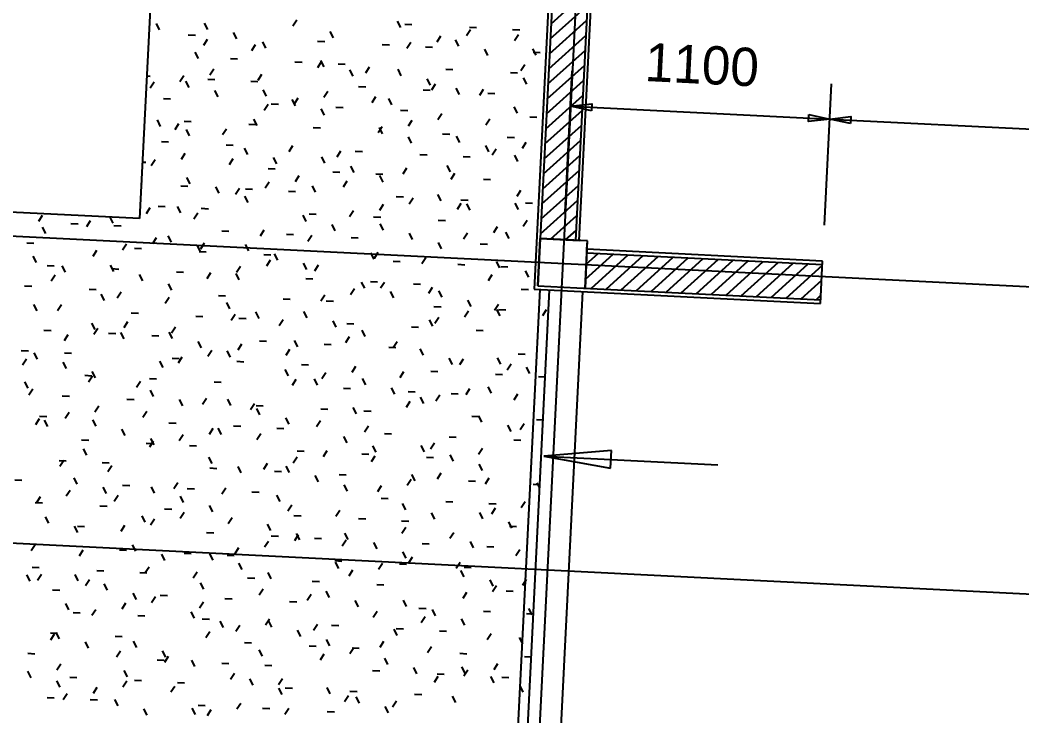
# Model space of a CAD drawing. Extents: x 549999 to 550212, y 1838161 to 1838467.
# Drawn here: x 550120.205 to 550124.451, y 1838354.439 to 1838357.388 of the extents above; entities that cross this region are included whole.
import ezdxf

# ---------------------------------------------------------------- set-up
doc = ezdxf.new("R2010")
doc.units = 0
for name, color, linetype in [('Level 14', 7, 'Continuous'), ('Level 15', 7, 'Continuous'), ('Level 18', 7, 'Continuous'), ('Level 20', 7, 'Continuous'), ('Level 22', 7, 'Continuous'), ('Level 4', 7, 'Continuous'), ('Level 6', 7, 'Continuous'), ('Level 8', 7, 'Continuous')]:
    doc.layers.add(name, color=color, linetype=linetype)

msp = doc.modelspace()

# ---------------------------------------------------------------- linework, layer by layer
at = {"layer": 'Level 14'}
for p, q in [((550122.4551, 1838357.3715), (550122.6124, 1838357.5138)), ((550122.4519, 1838357.3079), (550122.6092, 1838357.4502)), ((550122.4487, 1838357.2444), (550122.606, 1838357.3867)), ((550122.4455, 1838357.1808), (550122.6028, 1838357.3231)), ((550122.4423, 1838357.1172), (550122.5996, 1838357.2596)), ((550122.4392, 1838357.0537), (550122.5965, 1838357.196)), ((550122.436, 1838356.9901), (550122.5933, 1838357.1324)), ((550122.4328, 1838356.9266), (550122.5901, 1838357.0689)), ((550122.4296, 1838356.863), (550122.5869, 1838357.0053)), ((550122.4265, 1838356.7994), (550122.5838, 1838356.9418)), ((550122.4233, 1838356.7359), (550122.5806, 1838356.8782)), ((550122.4201, 1838356.6723), (550122.5774, 1838356.8146)), ((550122.4169, 1838356.6088), (550122.5742, 1838356.7511)), ((550122.4137, 1838356.5452), (550122.571, 1838356.6875)), ((550122.4106, 1838356.4816), (550122.5679, 1838356.624)), ((550122.4532, 1838356.4595), (550122.5647, 1838356.5604)), ((550122.5167, 1838356.4563), (550122.5615, 1838356.4968)), ((550122.6012, 1838356.29), (550122.7185, 1838356.3962)), ((550122.6044, 1838356.3536), (550122.655, 1838356.3994)), ((550122.6248, 1838356.2507), (550122.7821, 1838356.393)), ((550122.6884, 1838356.2475), (550122.8457, 1838356.3898)), ((550122.7519, 1838356.2443), (550122.9092, 1838356.3866)), ((550122.8155, 1838356.2411), (550122.9728, 1838356.3835)), ((550122.879, 1838356.238), (550123.0363, 1838356.3803)), ((550122.9426, 1838356.2348), (550123.0999, 1838356.3771)), ((550123.0062, 1838356.2316), (550123.1635, 1838356.3739)), ((550123.0697, 1838356.2284), (550123.227, 1838356.3708)), ((550123.1333, 1838356.2253), (550123.2906, 1838356.3676)), ((550123.1968, 1838356.2221), (550123.3541, 1838356.3644)), ((550123.2604, 1838356.2189), (550123.4177, 1838356.3612)), ((550123.324, 1838356.2157), (550123.4813, 1838356.358)), ((550123.3875, 1838356.2125), (550123.5448, 1838356.3549)), ((550123.4511, 1838356.2094), (550123.6054, 1838356.349)), ((550123.5146, 1838356.2062), (550123.6023, 1838356.2855)), ((550123.5782, 1838356.203), (550123.5991, 1838356.2219))]:
    msp.add_line(p, q, dxfattribs=at)
at = {"layer": 'Level 15'}
for p, q in [((550120.7963, 1838357.3466), (550120.7826, 1838357.3734)), ((550121.0008, 1838357.3486), (550120.987, 1838357.3755)), ((550121.3775, 1838357.3872), (550121.3611, 1838357.3618)), ((550121.8186, 1838357.3568), (550121.8049, 1838357.3836)), ((550121.8358, 1838357.3711), (550121.8659, 1838357.3696)), ((550122.1098, 1838357.3574), (550122.1399, 1838357.3559)), ((550120.9179, 1838357.3254), (550120.9481, 1838357.3239)), ((550121.1239, 1838357.3089), (550121.1101, 1838357.3358)), ((550121.5328, 1838357.313), (550121.519, 1838357.3399)), ((550121.9872, 1838357.3199), (550121.9708, 1838357.2945)), ((550122.1136, 1838357.3471), (550122.0973, 1838357.3217)), ((550122.2924, 1838357.3482), (550122.3225, 1838357.3467)), ((550122.3169, 1838357.3247), (550122.3005, 1838357.2993)), ((550120.9982, 1838357.3056), (550120.9819, 1838357.2802)), ((550121.2015, 1838357.2832), (550121.1851, 1838357.2578)), ((550121.247, 1838357.2693), (550121.2332, 1838357.2961)), ((550121.4659, 1838357.298), (550121.496, 1838357.2965)), ((550121.7399, 1838357.2843), (550121.77, 1838357.2828)), ((550121.8608, 1838357.2927), (550121.8444, 1838357.2674)), ((550121.9225, 1838357.2752), (550121.9527, 1838357.2737)), ((550122.0648, 1838357.2775), (550122.051, 1838357.3043)), ((550120.9611, 1838357.2255), (550120.9474, 1838357.2524)), ((550122.1879, 1838357.2378), (550122.1741, 1838357.2646)), ((550122.3923, 1838357.2398), (550122.3786, 1838357.2667)), ((550122.3792, 1838357.2523), (550122.4093, 1838357.2508)), ((550121.096, 1838357.2249), (550121.1262, 1838357.2234)), ((550121.37, 1838357.2112), (550121.4002, 1838357.2097)), ((550121.4815, 1838357.2111), (550121.4651, 1838357.1858)), ((550121.4931, 1838357.1899), (550121.4794, 1838357.2168)), ((550121.5527, 1838357.2021), (550121.5828, 1838357.2006)), ((550121.6848, 1838357.1887), (550121.6684, 1838357.1634)), ((550122.3441, 1838357.1982), (550122.3277, 1838357.1729)), ((550120.7419, 1838357.1511), (550120.7563, 1838357.1504)), ((550120.899, 1838357.152), (550120.8826, 1838357.1266)), ((550121.0254, 1838357.1792), (550121.0091, 1838357.1538)), ((550121.2287, 1838357.1567), (550121.2123, 1838357.1314)), ((550121.6162, 1838357.1503), (550121.6025, 1838357.1771)), ((550121.8207, 1838357.1523), (550121.8069, 1838357.1792)), ((550122.0093, 1838357.1793), (550122.0394, 1838357.1778)), ((550122.2833, 1838357.1656), (550122.3134, 1838357.1641)), ((550122.3527, 1838357.1168), (550122.3389, 1838357.1436)), ((550120.7726, 1838357.1248), (550120.7562, 1838357.0994)), ((550120.9215, 1838357.1024), (550120.9077, 1838357.1293)), ((550121.0001, 1838357.1382), (550121.0303, 1838357.1367)), ((550121.1828, 1838357.1291), (550121.2129, 1838357.1275)), ((550121.6394, 1838357.1062), (550121.6696, 1838357.1047)), ((550121.9438, 1838357.1127), (550121.93, 1838357.1395)), ((550121.9648, 1838357.1167), (550121.9484, 1838357.0913)), ((550122.0668, 1838357.073), (550122.0531, 1838357.0999)), ((550121.0446, 1838357.0628), (550121.0308, 1838357.0896)), ((550121.249, 1838357.0648), (550121.2352, 1838357.0917)), ((550121.3823, 1838357.0575), (550121.3659, 1838357.0322)), ((550121.5087, 1838357.0847), (550121.4923, 1838357.0594)), ((550121.7119, 1838357.0623), (550121.6956, 1838357.0369)), ((550121.781, 1838357.0292), (550121.7672, 1838357.0561)), ((550121.9134, 1838357.0925), (550121.9435, 1838357.091)), ((550122.168, 1838357.0942), (550122.1516, 1838357.0689)), ((550122.1874, 1838357.0788), (550122.2175, 1838357.0773)), ((550120.8129, 1838357.056), (550120.8431, 1838357.0545)), ((550121.2559, 1838357.0303), (550121.2395, 1838357.005)), ((550121.2696, 1838357.0332), (550121.2997, 1838357.0317)), ((550121.3721, 1838357.0252), (550121.3583, 1838357.052)), ((550121.5435, 1838357.0195), (550121.5737, 1838357.018)), ((550122.313, 1838356.9937), (550122.2992, 1838357.0205)), ((550121.4952, 1838356.9855), (550121.4814, 1838357.0123)), ((550121.8175, 1838357.0058), (550121.8476, 1838357.0043)), ((550121.992, 1838356.9902), (550121.9756, 1838356.9649)), ((550122.3655, 1838356.9784), (550122.3956, 1838356.9769)), ((550120.8004, 1838356.9376), (550120.7867, 1838356.9645)), ((550120.8766, 1838356.9487), (550120.8602, 1838356.9234)), ((550120.8997, 1838356.9601), (550120.9298, 1838356.9586)), ((550121.1737, 1838356.9464), (550121.2038, 1838356.9449)), ((550121.2093, 1838356.9417), (550121.1956, 1838356.9686)), ((550121.4476, 1838356.9327), (550121.4778, 1838356.9312)), ((550121.7391, 1838356.9359), (550121.7228, 1838356.9105)), ((550121.7413, 1838356.9062), (550121.7276, 1838356.933)), ((550121.8656, 1838356.963), (550121.8492, 1838356.9377)), ((550122.1952, 1838356.9678), (550122.1788, 1838356.9425)), ((550120.9235, 1838356.898), (550120.9098, 1838356.9248)), ((550121.0798, 1838356.9263), (550121.0634, 1838356.901)), ((550121.8644, 1838356.8665), (550121.8507, 1838356.8933)), ((550121.9956, 1838356.9053), (550122.0257, 1838356.9038)), ((550122.0689, 1838356.8685), (550122.0551, 1838356.8954)), ((550122.2696, 1838356.8916), (550122.2997, 1838356.8901)), ((550120.8038, 1838356.8733), (550120.8339, 1838356.8718)), ((550121.0778, 1838356.8596), (550121.1079, 1838356.8581)), ((550121.1697, 1838356.8187), (550121.1559, 1838356.8455)), ((550121.3599, 1838356.8543), (550121.3435, 1838356.8289)), ((550122.192, 1838356.8289), (550122.1782, 1838356.8557)), ((550122.3488, 1838356.8686), (550122.3325, 1838356.8432)), ((550120.9038, 1838356.8223), (550120.8874, 1838356.797)), ((550121.2928, 1838356.779), (550121.279, 1838356.8058)), ((550121.4972, 1838356.781), (550121.4835, 1838356.8079)), ((550121.5631, 1838356.8319), (550121.5467, 1838356.8065)), ((550121.6257, 1838356.8322), (550121.6559, 1838356.8307)), ((550121.8997, 1838356.8185), (550121.9298, 1838356.817)), ((550122.0824, 1838356.8094), (550122.1125, 1838356.8079)), ((550122.2224, 1838356.8414), (550122.206, 1838356.816)), ((550122.315, 1838356.7892), (550122.3013, 1838356.8161)), ((550120.7237, 1838356.7858), (550120.738, 1838356.7851)), ((550120.7774, 1838356.7951), (550120.761, 1838356.7698)), ((550121.107, 1838356.7999), (550121.0906, 1838356.7746)), ((550121.2559, 1838356.7592), (550121.286, 1838356.7577)), ((550121.6203, 1838356.7414), (550121.6065, 1838356.7682)), ((550121.8431, 1838356.7598), (550121.8268, 1838356.7345)), ((550122.0292, 1838356.7455), (550122.0155, 1838356.7723)), ((550120.9256, 1838356.6935), (550120.9118, 1838356.7204)), ((550121.387, 1838356.7279), (550121.3707, 1838356.7025)), ((550121.5298, 1838356.7455), (550121.56, 1838356.744)), ((550121.7125, 1838356.7364), (550121.7426, 1838356.7348)), ((550121.7434, 1838356.7017), (550121.7296, 1838356.7286)), ((550122.0464, 1838356.7374), (550122.03, 1838356.712)), ((550120.7211, 1838356.6915), (550120.7191, 1838356.6953)), ((550120.886, 1838356.6861), (550120.9161, 1838356.6846)), ((550121.0486, 1838356.6539), (550121.0349, 1838356.6807)), ((550121.2606, 1838356.7007), (550121.2443, 1838356.6753)), ((550121.4576, 1838356.658), (550121.4438, 1838356.6848)), ((550121.5903, 1838356.7054), (550121.5739, 1838356.6801)), ((550122.1691, 1838356.7135), (550122.1993, 1838356.712)), ((550121.1342, 1838356.6735), (550121.1178, 1838356.6481)), ((550121.1717, 1838356.6142), (550121.158, 1838356.6411)), ((550121.16, 1838356.6724), (550121.1901, 1838356.6709)), ((550121.3426, 1838356.6633), (550121.3728, 1838356.6618)), ((550121.7992, 1838356.6405), (550121.8294, 1838356.639)), ((550121.8703, 1838356.6334), (550121.8539, 1838356.608)), ((550121.9896, 1838356.6224), (550121.9758, 1838356.6492)), ((550122.3264, 1838356.6653), (550122.31, 1838356.64)), ((550120.7549, 1838356.5919), (550120.7386, 1838356.5666)), ((550120.7901, 1838356.5994), (550120.8202, 1838356.5979)), ((550120.8859, 1838356.5704), (550120.8721, 1838356.5973)), ((550120.9728, 1838356.5902), (550121.0029, 1838356.5887)), ((550121.7439, 1838356.6062), (550121.7275, 1838356.5808)), ((550122.0736, 1838356.611), (550122.0572, 1838356.5856)), ((550122.0732, 1838356.6268), (550122.1034, 1838356.6253)), ((550122.1126, 1838356.5827), (550122.0989, 1838356.6096)), ((550122.3171, 1838356.5848), (550122.3033, 1838356.6116)), ((550122.3472, 1838356.6131), (550122.3773, 1838356.6116)), ((550120.2988, 1838356.5599), (550120.2825, 1838356.5346)), ((550120.6001, 1838356.5267), (550120.5867, 1838356.5528)), ((550120.9582, 1838356.5695), (550120.9418, 1838356.5441)), ((550121.4179, 1838356.5349), (550121.4041, 1838356.5617)), ((550121.4294, 1838356.5674), (550121.4595, 1838356.5659)), ((550121.6175, 1838356.579), (550121.6011, 1838356.5537)), ((550121.7034, 1838356.5537), (550121.7335, 1838356.5522)), ((550120.3142, 1838356.4829), (550120.3005, 1838356.5098)), ((550120.4202, 1838356.5263), (550120.4504, 1838356.5248)), ((550120.5021, 1838356.5375), (550120.4857, 1838356.5122)), ((550120.6029, 1838356.5172), (550120.633, 1838356.5157)), ((550121.541, 1838356.4952), (550121.5272, 1838356.5221)), ((550121.7454, 1838356.4972), (550121.7317, 1838356.5241)), ((550121.9773, 1838356.54), (550122.0075, 1838356.5385)), ((550122.2272, 1838356.5117), (550122.2108, 1838356.4864)), ((550122.3536, 1838356.5389), (550122.3372, 1838356.5136)), ((550120.7821, 1838356.4655), (550120.7657, 1838356.4401)), ((550120.8462, 1838356.4474), (550120.8325, 1838356.4742)), ((550121.0595, 1838356.4943), (550121.0896, 1838356.4928)), ((550121.2382, 1838356.4974), (550121.2218, 1838356.4721)), ((550121.3335, 1838356.4806), (550121.3636, 1838356.4791)), ((550121.4414, 1838356.475), (550121.4251, 1838356.4497)), ((550121.6075, 1838356.4669), (550121.6376, 1838356.4654)), ((550121.8685, 1838356.4576), (550121.8548, 1838356.4844)), ((550122.1007, 1838356.4845), (550122.0844, 1838356.4592)), ((550122.2774, 1838356.4617), (550122.2637, 1838356.4885)), ((550120.233, 1838356.4441), (550120.2631, 1838356.4426)), ((550120.6557, 1838356.4383), (550120.6393, 1838356.4129)), ((550120.6896, 1838356.4213), (550120.7198, 1838356.4198)), ((550120.9693, 1838356.4077), (550120.9556, 1838356.4346)), ((550120.9853, 1838356.443), (550120.969, 1838356.4177)), ((550121.1738, 1838356.4097), (550121.16, 1838356.4366)), ((550121.9916, 1838356.4179), (550121.9778, 1838356.4448)), ((550122.1554, 1838356.4395), (550122.1856, 1838356.438)), ((550120.2746, 1838356.3599), (550120.2608, 1838356.3867)), ((550120.5293, 1838356.4111), (550120.5129, 1838356.3857)), ((550120.9636, 1838356.4076), (550120.9938, 1838356.4061)), ((550121.2376, 1838356.3939), (550121.2677, 1838356.3924)), ((550121.2969, 1838356.3701), (550121.2831, 1838356.3969)), ((550121.7058, 1838356.3742), (550121.692, 1838356.401)), ((550121.7215, 1838356.403), (550121.7051, 1838356.3776)), ((550121.9247, 1838356.3805), (550121.9083, 1838356.3552)), ((550120.3198, 1838356.3482), (550120.3499, 1838356.3467)), ((550120.3977, 1838356.3202), (550120.3839, 1838356.347)), ((550120.6021, 1838356.3222), (550120.5884, 1838356.3491)), ((550120.5937, 1838356.3345), (550120.6239, 1838356.333)), ((550121.139, 1838356.3438), (550121.1226, 1838356.3185)), ((550121.2654, 1838356.371), (550121.249, 1838356.3457)), ((550121.4199, 1838356.3304), (550121.4062, 1838356.3573)), ((550121.4686, 1838356.3486), (550121.4522, 1838356.3232)), ((550121.7856, 1838356.3665), (550121.8157, 1838356.365)), ((550122.0595, 1838356.3528), (550122.0897, 1838356.3513)), ((550122.2378, 1838356.3386), (550122.224, 1838356.3654)), ((550122.2422, 1838356.3437), (550122.2723, 1838356.3421)), ((550120.3532, 1838356.3071), (550120.3369, 1838356.2817)), ((550120.7252, 1838356.2826), (550120.7114, 1838356.3094)), ((550120.8677, 1838356.3208), (550120.8979, 1838356.3193)), ((550121.0125, 1838356.3166), (550120.9962, 1838356.2913)), ((550121.1341, 1838356.2867), (550121.1203, 1838356.3135)), ((550121.4157, 1838356.2934), (550121.4458, 1838356.2919)), ((550122.2047, 1838356.3085), (550122.1884, 1838356.2831)), ((550122.3608, 1838356.2989), (550122.3471, 1838356.3258)), ((550120.2239, 1838356.2614), (550120.254, 1838356.2599)), ((550120.8483, 1838356.2429), (550120.8345, 1838356.2698)), ((550121.6222, 1838356.2493), (550121.6059, 1838356.224)), ((550121.6661, 1838356.2511), (550121.6523, 1838356.2779)), ((550121.6897, 1838356.2797), (550121.7198, 1838356.2782)), ((550121.7487, 1838356.2765), (550121.7323, 1838356.2512)), ((550121.8723, 1838356.2706), (550121.9025, 1838356.2691)), ((550121.9519, 1838356.2541), (550121.9355, 1838356.2288)), ((550120.4979, 1838356.2478), (550120.528, 1838356.2462)), ((550120.5625, 1838356.1992), (550120.5487, 1838356.226)), ((550120.6333, 1838356.2351), (550120.6169, 1838356.2097)), ((550120.8365, 1838356.2126), (550120.8201, 1838356.1873)), ((550121.0458, 1838356.2204), (550121.076, 1838356.2188)), ((550121.4958, 1838356.2222), (550121.4794, 1838356.1968)), ((550121.7892, 1838356.2114), (550121.7754, 1838356.2383)), ((550121.9936, 1838356.2135), (550121.9799, 1838356.2403)), ((550122.3289, 1838356.2478), (550122.3591, 1838356.2463)), ((550120.2766, 1838356.1554), (550120.2629, 1838356.1823)), ((550120.3804, 1838356.1807), (550120.364, 1838356.1553)), ((550121.0944, 1838356.1636), (550121.0807, 1838356.1904)), ((550121.3198, 1838356.2067), (550121.3499, 1838356.2052)), ((550121.5024, 1838356.1975), (550121.5326, 1838356.196)), ((550121.9591, 1838356.1747), (550121.9892, 1838356.1732)), ((550122.1167, 1838356.1738), (550122.103, 1838356.2007)), ((550122.2319, 1838356.1821), (550122.2156, 1838356.1567)), ((550120.6759, 1838356.1473), (550120.7061, 1838356.1458)), ((550120.9499, 1838356.1336), (550120.9801, 1838356.1321)), ((550121.1165, 1838356.1406), (550121.1002, 1838356.1152)), ((550121.1326, 1838356.1245), (550121.1627, 1838356.123)), ((550121.2175, 1838356.1239), (550121.2038, 1838356.1508)), ((550121.422, 1838356.126), (550121.4082, 1838356.1528)), ((550121.9791, 1838356.1277), (550121.9627, 1838356.1023)), ((550122.1055, 1838356.1549), (550122.0891, 1838356.1295)), ((550122.2398, 1838356.1341), (550122.226, 1838356.161)), ((550122.2331, 1838356.161), (550122.2632, 1838356.1595)), ((550122.4352, 1838356.1596), (550122.4188, 1838356.1343)), ((550120.5228, 1838356.0761), (550120.509, 1838356.1029)), ((550120.534, 1838356.0814), (550120.5177, 1838356.0561)), ((550120.6605, 1838356.1086), (550120.6441, 1838356.0833)), ((550120.8637, 1838356.0862), (550120.8473, 1838356.0609)), ((550121.3198, 1838356.1182), (550121.3034, 1838356.0928)), ((550121.5451, 1838356.0863), (550121.5313, 1838356.1131)), ((550121.5892, 1838356.1016), (550121.6193, 1838356.1001)), ((550121.8632, 1838356.0879), (550121.8933, 1838356.0864)), ((550121.954, 1838356.0904), (550121.9402, 1838356.1172)), ((550120.3061, 1838356.0742), (550120.3362, 1838356.0727)), ((550120.4076, 1838356.0542), (550120.3912, 1838356.0289)), ((550120.5801, 1838356.0605), (550120.6102, 1838356.059)), ((550120.6459, 1838356.0364), (550120.6321, 1838356.0633)), ((550120.7627, 1838356.0514), (550120.7928, 1838356.0499)), ((550120.8503, 1838356.0385), (550120.8366, 1838356.0653)), ((550121.5998, 1838356.0461), (550121.5834, 1838356.0208)), ((550121.6681, 1838356.0466), (550121.6544, 1838356.0735)), ((550122.1372, 1838356.0742), (550122.1673, 1838356.0727)), ((550120.9734, 1838355.9988), (550120.9596, 1838356.0256)), ((550121.1437, 1838356.0142), (550121.1274, 1838355.9888)), ((550121.2193, 1838356.0286), (550121.2495, 1838356.0271)), ((550121.3823, 1838356.0029), (550121.3686, 1838356.0297)), ((550121.4933, 1838356.0149), (550121.5234, 1838356.0134)), ((550121.7673, 1838356.0012), (550121.7974, 1838355.9997)), ((550121.803, 1838356.0237), (550121.7867, 1838355.9983)), ((550120.2102, 1838355.9875), (550120.2403, 1838355.986)), ((550120.2787, 1838355.9509), (550120.2649, 1838355.9778)), ((550120.3928, 1838355.9783), (550120.423, 1838355.9768)), ((550120.8495, 1838355.9555), (550120.8796, 1838355.954)), ((550120.8909, 1838355.9598), (550120.8745, 1838355.9344)), ((550121.0173, 1838355.987), (550121.0009, 1838355.9616)), ((550121.0965, 1838355.9591), (550121.0827, 1838355.986)), ((550121.347, 1838355.9917), (550121.3306, 1838355.9664)), ((550121.9143, 1838355.9673), (550121.9005, 1838355.9942)), ((550122.0374, 1838355.9276), (550122.0236, 1838355.9545)), ((550122.2419, 1838355.9297), (550122.2281, 1838355.9565)), ((550122.3152, 1838355.9738), (550122.3454, 1838355.9723)), ((550120.2316, 1838355.9502), (550120.2152, 1838355.9249)), ((550120.4017, 1838355.9113), (550120.388, 1838355.9381)), ((550120.8107, 1838355.9154), (550120.7969, 1838355.9422)), ((550121.1234, 1838355.9418), (550121.1536, 1838355.9403)), ((550121.3974, 1838355.9281), (550121.4276, 1838355.9266)), ((550121.627, 1838355.9197), (550121.6106, 1838355.8943)), ((550122.0831, 1838355.9516), (550122.0667, 1838355.9263)), ((550122.2863, 1838355.9292), (550122.2699, 1838355.9039)), ((550122.3649, 1838355.89), (550122.3512, 1838355.9169)), ((550120.4796, 1838355.8824), (550120.5097, 1838355.8809)), ((550120.5116, 1838355.8782), (550120.4952, 1838355.8529)), ((550120.5248, 1838355.8716), (550120.5111, 1838355.8985)), ((550120.7536, 1838355.8687), (550120.7837, 1838355.8672)), ((550121.3427, 1838355.8798), (550121.3289, 1838355.9066)), ((550121.5006, 1838355.8925), (550121.4842, 1838355.8672)), ((550121.6702, 1838355.8422), (550121.6564, 1838355.869)), ((550121.8302, 1838355.8973), (550121.8139, 1838355.8719)), ((550121.9454, 1838355.9007), (550121.9755, 1838355.8992)), ((550122.2194, 1838355.887), (550122.2495, 1838355.8855)), ((550122.402, 1838355.8779), (550122.4304, 1838355.8765)), ((550120.239, 1838355.8279), (550120.2252, 1838355.8547)), ((550120.7148, 1838355.8558), (550120.6985, 1838355.8304)), ((550121.0276, 1838355.8551), (550121.0577, 1838355.8535)), ((550121.3742, 1838355.8653), (550121.3578, 1838355.84)), ((550121.4657, 1838355.8401), (550121.452, 1838355.867)), ((550121.5755, 1838355.8277), (550121.6056, 1838355.8262)), ((550121.7933, 1838355.8025), (550121.7795, 1838355.8294)), ((550122.1103, 1838355.8252), (550122.0939, 1838355.7999)), ((550122.2022, 1838355.8066), (550122.1884, 1838355.8335)), ((550120.2588, 1838355.8238), (550120.2424, 1838355.7985)), ((550120.3837, 1838355.7957), (550120.4138, 1838355.7942)), ((550120.771, 1838355.7923), (550120.7572, 1838355.8191)), ((550120.9949, 1838355.7837), (550120.9785, 1838355.7584)), ((550121.8495, 1838355.814), (550121.8796, 1838355.8125)), ((550121.9164, 1838355.7628), (550121.9026, 1838355.7897)), ((550121.9838, 1838355.798), (550121.9675, 1838355.7727)), ((550122.0321, 1838355.8048), (550122.0623, 1838355.8033)), ((550122.3135, 1838355.8028), (550122.2971, 1838355.7774)), ((550120.5388, 1838355.7518), (550120.5224, 1838355.7264)), ((550120.6577, 1838355.782), (550120.6878, 1838355.7805)), ((550120.8941, 1838355.7526), (550120.8803, 1838355.7795)), ((550121.0985, 1838355.7547), (550121.0848, 1838355.7815)), ((550121.1981, 1838355.7613), (550121.1817, 1838355.736)), ((550121.2056, 1838355.7546), (550121.2358, 1838355.7531)), ((550121.2216, 1838355.715), (550121.2079, 1838355.7419)), ((550121.4796, 1838355.7409), (550121.5098, 1838355.7394)), ((550121.6305, 1838355.7191), (550121.6168, 1838355.7459)), ((550121.8574, 1838355.7708), (550121.8411, 1838355.7455)), ((550120.2859, 1838355.6974), (550120.2696, 1838355.6721)), ((550120.2878, 1838355.7089), (550120.3179, 1838355.7074)), ((550120.4124, 1838355.7246), (550120.396, 1838355.6992)), ((550120.742, 1838355.7294), (550120.7257, 1838355.704)), ((550121.3447, 1838355.6753), (550121.3309, 1838355.7022)), ((550121.6623, 1838355.7318), (550121.6924, 1838355.7303)), ((550122.1189, 1838355.7089), (550122.149, 1838355.7074)), ((550122.1625, 1838355.6835), (550122.1488, 1838355.7104)), ((550120.3224, 1838355.6651), (550120.3087, 1838355.692)), ((550120.5269, 1838355.6672), (550120.5131, 1838355.694)), ((550120.8358, 1838355.6815), (550120.8659, 1838355.68)), ((550121.0221, 1838355.6573), (550121.0057, 1838355.632)), ((550121.0589, 1838355.6316), (550121.0451, 1838355.6584)), ((550121.1097, 1838355.6678), (550121.1399, 1838355.6663)), ((550121.2924, 1838355.6587), (550121.3225, 1838355.6572)), ((550121.4782, 1838355.6893), (550121.4618, 1838355.6639)), ((550121.6814, 1838355.6668), (550121.665, 1838355.6415)), ((550122.2856, 1838355.6439), (550122.2718, 1838355.6707)), ((550122.3407, 1838355.6764), (550122.3243, 1838355.651)), ((550122.3929, 1838355.6952), (550122.4212, 1838355.6938)), ((550120.65, 1838355.6275), (550120.6362, 1838355.6543)), ((550120.773, 1838355.5878), (550120.7593, 1838355.6147)), ((550120.8956, 1838355.6301), (550120.8793, 1838355.6048)), ((550121.2253, 1838355.6349), (550121.2089, 1838355.6095)), ((550121.5909, 1838355.596), (550121.5771, 1838355.6229)), ((550121.749, 1838355.6359), (550121.7792, 1838355.6344)), ((550122.023, 1838355.6222), (550122.0531, 1838355.6207)), ((550120.4659, 1838355.6085), (550120.496, 1838355.607)), ((550120.4872, 1838355.5441), (550120.4734, 1838355.5709)), ((550120.7399, 1838355.5948), (550120.77, 1838355.5933)), ((550120.7692, 1838355.6029), (550120.7528, 1838355.5776)), ((550120.9225, 1838355.5856), (550120.9527, 1838355.5841)), ((550121.7139, 1838355.5563), (550121.7002, 1838355.5832)), ((550121.9184, 1838355.5584), (550121.9046, 1838355.5852)), ((550121.9614, 1838355.5948), (550121.945, 1838355.5695)), ((550122.1647, 1838355.5724), (550122.1483, 1838355.547)), ((550122.297, 1838355.6085), (550122.3271, 1838355.607)), ((550121.0192, 1838355.5085), (550121.0054, 1838355.5354)), ((550121.3789, 1838355.5357), (550121.3625, 1838355.5103)), ((550121.3792, 1838355.5628), (550121.4093, 1838355.5613)), ((550121.5053, 1838355.5628), (550121.489, 1838355.5375)), ((550121.6531, 1838355.5491), (550121.6833, 1838355.5476)), ((550121.7086, 1838355.5404), (550121.6922, 1838355.5151)), ((550121.9271, 1838355.5354), (550121.9573, 1838355.5339)), ((550122.0415, 1838355.5187), (550122.0277, 1838355.5456)), ((550120.37, 1838355.5217), (550120.4001, 1838355.5202)), ((550120.3899, 1838355.5214), (550120.3736, 1838355.496)), ((550120.5527, 1838355.5126), (550120.5828, 1838355.5111)), ((550120.5932, 1838355.4989), (550120.5768, 1838355.4736)), ((550121.0093, 1838355.4897), (550121.0394, 1838355.4882)), ((550121.1423, 1838355.4688), (550121.1285, 1838355.4957)), ((550121.2525, 1838355.5085), (550121.2361, 1838355.4831)), ((550121.3467, 1838355.4709), (550121.333, 1838355.4977)), ((550122.1646, 1838355.4791), (550122.1508, 1838355.5059)), ((550120.4475, 1838355.421), (550120.4338, 1838355.4478)), ((550121.2833, 1838355.4761), (550121.3134, 1838355.4745)), ((550121.4698, 1838355.4312), (550121.4561, 1838355.4581)), ((550121.5572, 1838355.4624), (550121.5874, 1838355.4608)), ((550121.8787, 1838355.4353), (550121.865, 1838355.4622)), ((550121.9886, 1838355.4684), (550121.9722, 1838355.443)), ((550122.1918, 1838355.4459), (550122.1755, 1838355.4206)), ((550120.1828, 1838355.4395), (550120.2129, 1838355.438)), ((550120.5706, 1838355.3813), (550120.5569, 1838355.4082)), ((550120.6394, 1838355.4167), (550120.6696, 1838355.4152)), ((550120.7751, 1838355.3834), (550120.7613, 1838355.4102)), ((550120.8732, 1838355.4269), (550120.8568, 1838355.4015)), ((550120.9134, 1838355.403), (550120.9435, 1838355.4015)), ((550121.0765, 1838355.4045), (550121.0601, 1838355.3791)), ((550121.5929, 1838355.3916), (550121.5791, 1838355.4184)), ((550121.7358, 1838355.414), (550121.7194, 1838355.3886)), ((550121.8622, 1838355.4412), (550121.8458, 1838355.4158)), ((550122.1052, 1838355.435), (550122.1353, 1838355.4335)), ((550122.3792, 1838355.4213), (550122.4075, 1838355.4198)), ((550122.4069, 1838355.4072), (550122.397, 1838355.4266)), ((550120.2907, 1838355.3677), (550120.2743, 1838355.3424)), ((550120.4171, 1838355.3949), (550120.4008, 1838355.3696)), ((550120.6204, 1838355.3725), (550120.604, 1838355.3472)), ((550120.8982, 1838355.3437), (550120.8844, 1838355.3706)), ((550121.1874, 1838355.3893), (550121.2175, 1838355.3878)), ((550121.3071, 1838355.3478), (550121.2933, 1838355.3747)), ((550121.7353, 1838355.3619), (550121.7655, 1838355.3604)), ((550120.2695, 1838355.3436), (550120.2997, 1838355.3421)), ((550120.5435, 1838355.3299), (550120.5737, 1838355.3284)), ((550120.8175, 1838355.3162), (550120.8476, 1838355.3147)), ((550121.0212, 1838355.304), (550121.0075, 1838355.3309)), ((550121.3565, 1838355.3324), (550121.3401, 1838355.3071)), ((550121.8391, 1838355.3122), (550121.8253, 1838355.3391)), ((550122.0093, 1838355.3482), (550122.0394, 1838355.3467)), ((550122.192, 1838355.3391), (550122.2221, 1838355.3376)), ((550122.219, 1838355.3195), (550122.2027, 1838355.2942)), ((550122.3455, 1838355.3467), (550122.3291, 1838355.3214)), ((550120.3265, 1838355.2562), (550120.3127, 1838355.2831)), ((550120.7354, 1838355.2603), (550120.7217, 1838355.2871)), ((550120.774, 1838355.2733), (550120.7576, 1838355.2479)), ((550120.9004, 1838355.3005), (550120.884, 1838355.2751)), ((550121.1036, 1838355.278), (550121.0873, 1838355.2527)), ((550121.3655, 1838355.2888), (550121.3956, 1838355.2873)), ((550121.5597, 1838355.31), (550121.5433, 1838355.2846)), ((550121.6394, 1838355.2751), (550121.6696, 1838355.2736)), ((550121.9622, 1838355.2726), (550121.9484, 1838355.2994)), ((550122.1666, 1838355.2746), (550122.1528, 1838355.3015)), ((550120.4496, 1838355.2165), (550120.4358, 1838355.2434)), ((550120.4476, 1838355.2432), (550120.4778, 1838355.2417)), ((550120.6476, 1838355.2461), (550120.6312, 1838355.2207)), ((550121.2674, 1838355.2247), (550121.2537, 1838355.2516)), ((550121.8221, 1838355.266), (550121.8522, 1838355.2645)), ((550121.8398, 1838355.2379), (550121.8234, 1838355.2126)), ((550122.2897, 1838355.2349), (550122.2759, 1838355.2618)), ((550122.2787, 1838355.2432), (550122.3089, 1838355.2417)), ((550120.9956, 1838355.2158), (550121.0257, 1838355.2143)), ((550121.2696, 1838355.2021), (550121.2997, 1838355.2006)), ((550121.3837, 1838355.206), (550121.3673, 1838355.1806)), ((550121.3905, 1838355.1851), (550121.3767, 1838355.2119)), ((550121.4522, 1838355.1929), (550121.4824, 1838355.1914)), ((550121.595, 1838355.1871), (550121.5812, 1838355.2139)), ((550122.043, 1838355.2155), (550122.0266, 1838355.1902)), ((550120.2683, 1838355.1645), (550120.2519, 1838355.1392)), ((550120.6958, 1838355.1372), (550120.682, 1838355.1641)), ((550121.1308, 1838355.1516), (550121.1145, 1838355.1263)), ((550121.2573, 1838355.1788), (550121.2409, 1838355.1535)), ((550121.5869, 1838355.1836), (550121.5705, 1838355.1582)), ((550121.718, 1838355.1474), (550121.7043, 1838355.1743)), ((550121.9089, 1838355.1701), (550121.939, 1838355.1686)), ((550122.1269, 1838355.1515), (550122.1132, 1838355.1784)), ((550122.1828, 1838355.1564), (550122.213, 1838355.1549)), ((550120.4715, 1838355.1421), (550120.4551, 1838355.1167)), ((550120.6257, 1838355.1427), (550120.6559, 1838355.1412)), ((550120.8188, 1838355.0975), (550120.8051, 1838355.1244)), ((550120.8997, 1838355.129), (550120.9298, 1838355.1275)), ((550121.0233, 1838355.0996), (550121.0095, 1838355.1264)), ((550121.0824, 1838355.1199), (550121.1125, 1838355.1184)), ((550121.8411, 1838355.1078), (550121.8274, 1838355.1346)), ((550121.867, 1838355.1115), (550121.8506, 1838355.0862)), ((550122.323, 1838355.1435), (550122.3067, 1838355.1181)), ((550120.2559, 1838355.0696), (550120.286, 1838355.0681)), ((550120.7516, 1838355.07), (550120.7352, 1838355.0447)), ((550121.1464, 1838355.0599), (550121.1326, 1838355.0868)), ((550121.539, 1838355.0971), (550121.5691, 1838355.0955)), ((550121.5553, 1838355.064), (550121.5415, 1838355.0909)), ((550121.7405, 1838355.0843), (550121.7242, 1838355.059)), ((550121.813, 1838355.0834), (550121.8431, 1838355.0818)), ((550122.0702, 1838355.0891), (550122.0538, 1838355.0638)), ((550122.0869, 1838355.0697), (550122.1171, 1838355.0682)), ((550120.2472, 1838355.01), (550120.2334, 1838355.0369)), ((550120.2955, 1838355.0381), (550120.2791, 1838355.0127)), ((550120.4516, 1838355.0121), (550120.4379, 1838355.0389)), ((550120.5298, 1838355.0559), (550120.56, 1838355.0544)), ((550120.7125, 1838355.0468), (550120.7426, 1838355.0453)), ((550120.9548, 1838355.0476), (550120.9384, 1838355.0223)), ((550121.1691, 1838355.024), (550121.1992, 1838355.0225)), ((550121.2695, 1838355.0203), (550121.2557, 1838355.0471)), ((550121.6141, 1838355.0571), (550121.5977, 1838355.0318)), ((550122.0873, 1838355.0284), (550122.0735, 1838355.0553)), ((550120.4987, 1838355.0157), (550120.4823, 1838354.9903)), ((550120.5747, 1838354.9724), (550120.561, 1838354.9993)), ((550120.9836, 1838354.9765), (550120.9699, 1838355.0034)), ((550121.2348, 1838354.9756), (550121.2185, 1838354.9502)), ((550121.4431, 1838355.0103), (550121.4732, 1838355.0088)), ((550121.7171, 1838354.9966), (550121.7472, 1838354.9951)), ((550122.2104, 1838354.9888), (550122.1966, 1838355.0156)), ((550122.2238, 1838354.9899), (550122.2074, 1838354.9645)), ((550122.3502, 1838355.0171), (550122.3339, 1838354.9917)), ((550120.3426, 1838354.9738), (550120.3728, 1838354.9722)), ((550120.6978, 1838354.9328), (550120.684, 1838354.9596)), ((550120.7787, 1838354.9436), (550120.7624, 1838354.9183)), ((550120.7992, 1838354.9509), (550120.8294, 1838354.9494)), ((550121.0732, 1838354.9372), (550121.1034, 1838354.9357)), ((550121.4381, 1838354.9531), (550121.4217, 1838354.9278)), ((550121.5156, 1838354.9409), (550121.5019, 1838354.9678)), ((550122.0974, 1838354.9627), (550122.081, 1838354.9373)), ((550122.265, 1838354.9692), (550122.2952, 1838354.9677)), ((550120.412, 1838354.889), (550120.3982, 1838354.9159)), ((550120.6523, 1838354.9164), (550120.636, 1838354.8911)), ((550120.982, 1838354.9212), (550120.9656, 1838354.8958)), ((550121.3472, 1838354.9235), (550121.3773, 1838354.922)), ((550121.6387, 1838354.9013), (550121.6249, 1838354.9281)), ((550121.8432, 1838354.9033), (550121.8294, 1838354.9302)), ((550121.8952, 1838354.8961), (550121.9253, 1838354.8946)), ((550121.9662, 1838354.8636), (550121.9525, 1838354.8905)), ((550122.3752, 1838354.8677), (550122.3614, 1838354.8946)), ((550120.4294, 1838354.8779), (550120.4595, 1838354.8764)), ((550120.5259, 1838354.8892), (550120.5095, 1838354.8639)), ((550120.7034, 1838354.8642), (550120.7335, 1838354.8627)), ((550120.944, 1838354.8534), (550120.9302, 1838354.8803)), ((550120.9773, 1838354.8505), (550121.0075, 1838354.849)), ((550121.262, 1838354.8491), (550121.2456, 1838354.8238)), ((550121.7181, 1838354.8811), (550121.7017, 1838354.8558)), ((550121.9213, 1838354.8587), (550121.905, 1838354.8333)), ((550122.0893, 1838354.824), (550122.0756, 1838354.8508)), ((550122.1691, 1838354.8824), (550122.1993, 1838354.8809)), ((550122.3518, 1838354.8733), (550122.3802, 1838354.8719)), ((550121.067, 1838354.8138), (550121.0533, 1838354.8406)), ((550121.1356, 1838354.822), (550121.1192, 1838354.7966)), ((550121.2715, 1838354.8158), (550121.2577, 1838354.8427)), ((550121.4653, 1838354.8267), (550121.4489, 1838354.8014)), ((550121.5253, 1838354.8231), (550121.5554, 1838354.8216)), ((550121.8035, 1838354.7802), (550121.7897, 1838354.8071)), ((550121.7993, 1838354.8094), (550121.8294, 1838354.8079)), ((550120.3335, 1838354.7911), (550120.3636, 1838354.7896)), ((550120.3499, 1838354.7852), (550120.3335, 1838354.7599)), ((550120.3723, 1838354.7659), (550120.3585, 1838354.7928)), ((550120.6075, 1838354.7774), (550120.6376, 1838354.7759)), ((550121.0092, 1838354.7948), (550120.9928, 1838354.7694)), ((550121.3946, 1838354.7761), (550121.3808, 1838354.803)), ((550121.5177, 1838354.7365), (550121.5039, 1838354.7633)), ((550121.9819, 1838354.8002), (550122.0121, 1838354.7987)), ((550122.2014, 1838354.7866), (550122.185, 1838354.7613)), ((550122.3355, 1838354.7447), (550122.3217, 1838354.7715)), ((550120.4954, 1838354.7263), (550120.4816, 1838354.7531)), ((550120.6998, 1838354.7283), (550120.6861, 1838354.7552)), ((550121.1554, 1838354.75), (550121.1856, 1838354.7485)), ((550121.4294, 1838354.7363), (550121.4595, 1838354.7348)), ((550121.6189, 1838354.7275), (550121.6025, 1838354.7021)), ((550121.612, 1838354.7272), (550121.6422, 1838354.7257)), ((550121.7453, 1838354.7547), (550121.7289, 1838354.7293)), ((550121.9485, 1838354.7322), (550121.9322, 1838354.7069)), ((550120.2376, 1838354.7043), (550120.2677, 1838354.7028)), ((550120.6299, 1838354.7132), (550120.6135, 1838354.6878)), ((550120.8229, 1838354.6886), (550120.8092, 1838354.7155)), ((550120.8331, 1838354.6908), (550120.8168, 1838354.6654)), ((550121.2318, 1838354.6927), (550121.2181, 1838354.7196)), ((550121.4924, 1838354.7003), (550121.4761, 1838354.6749)), ((550121.7638, 1838354.6571), (550121.7501, 1838354.684)), ((550122.0687, 1838354.7044), (550122.0988, 1838354.7028)), ((550122.3427, 1838354.6907), (550122.371, 1838354.6892)), ((550120.377, 1838354.6588), (550120.3607, 1838354.6335)), ((550120.7855, 1838354.6769), (550120.8157, 1838354.6754)), ((550120.946, 1838354.649), (550120.9322, 1838354.6758)), ((550121.0595, 1838354.6632), (550121.0897, 1838354.6617)), ((550121.2422, 1838354.6541), (550121.2723, 1838354.6526)), ((550121.8869, 1838354.6175), (550121.8732, 1838354.6443)), ((550122.0914, 1838354.6195), (550122.0776, 1838354.6464)), ((550122.2286, 1838354.6602), (550122.2122, 1838354.6349)), ((550120.2513, 1838354.6011), (550120.2375, 1838354.628)), ((550120.4157, 1838354.6039), (550120.4458, 1838354.6024)), ((550120.6602, 1838354.6052), (550120.6464, 1838354.6321)), ((550121.1132, 1838354.6187), (550121.0968, 1838354.5934)), ((550121.1922, 1838354.5696), (550121.1784, 1838354.5965)), ((550121.3164, 1838354.5963), (550121.3, 1838354.5709)), ((550121.6988, 1838354.6313), (550121.7289, 1838354.6298)), ((550121.9757, 1838354.6058), (550121.9593, 1838354.5805)), ((550121.9728, 1838354.6176), (550122.0029, 1838354.6161)), ((550122.1021, 1838354.633), (550122.0858, 1838354.6077)), ((550122.2145, 1838354.5799), (550122.2007, 1838354.6067)), ((550122.2468, 1838354.6039), (550122.2769, 1838354.6024)), ((550120.3744, 1838354.5615), (550120.3606, 1838354.5883)), ((550120.5307, 1838354.5596), (550120.5143, 1838354.5342)), ((550120.6571, 1838354.5868), (550120.6407, 1838354.5614)), ((550120.6897, 1838354.5902), (550120.7198, 1838354.5887)), ((550120.8603, 1838354.5643), (550120.8439, 1838354.539)), ((550120.8723, 1838354.5811), (550120.9024, 1838354.5795)), ((550121.3153, 1838354.53), (550121.3015, 1838354.5568)), ((550121.3289, 1838354.5582), (550121.3591, 1838354.5567)), ((550121.5197, 1838354.532), (550121.5059, 1838354.5589)), ((550122.3375, 1838354.5402), (550122.3238, 1838354.5671)), ((550120.3198, 1838354.5171), (550120.3499, 1838354.5156)), ((550120.4042, 1838354.5324), (550120.3879, 1838354.507)), ((550120.6205, 1838354.4821), (550120.6068, 1838354.509)), ((550121.5964, 1838354.5243), (550121.5801, 1838354.4989)), ((550121.6029, 1838354.5445), (550121.6331, 1838354.543)), ((550121.6428, 1838354.4924), (550121.629, 1838354.5192)), ((550121.8769, 1838354.5308), (550121.907, 1838354.5293)), ((550122.0517, 1838354.4964), (550122.0379, 1838354.5233)), ((550120.5024, 1838354.508), (550120.5326, 1838354.5065)), ((550120.7436, 1838354.4425), (550120.7298, 1838354.4693)), ((550120.9481, 1838354.4445), (550120.9343, 1838354.4714)), ((550120.9591, 1838354.4852), (550120.9892, 1838354.4837)), ((550121.1404, 1838354.4923), (550121.124, 1838354.467)), ((550121.233, 1838354.4715), (550121.2632, 1838354.47)), ((550121.3436, 1838354.4699), (550121.3272, 1838354.4445)), ((550121.7659, 1838354.4527), (550121.7521, 1838354.4795)), ((550121.7997, 1838354.5018), (550121.7833, 1838354.4765)), ((550121.0139, 1838354.4651), (550120.9976, 1838354.4398)), ((550121.507, 1838354.4578), (550121.5372, 1838354.4563))]:
    msp.add_line(p, q, dxfattribs=at)
at = {"layer": 'Level 18'}
for p, q in [((550122.8254, 1838362.7772), (550121.7645, 1838341.5558)), ((550116.5119, 1838356.6564), (550140.8514, 1838355.4396)), ((550111.653, 1838355.5977), (550125.7261, 1838354.8941))]:
    msp.add_line(p, q, dxfattribs=at)
at = {"layer": 'Level 20'}
for p, q in [((550122.5153, 1838356.5739), (550122.5453, 1838357.1731)), ((550123.6139, 1838356.5189), (550123.6439, 1838357.1181)), ((550123.6139, 1838356.5189), (550123.6439, 1838357.1181)), ((550122.5378, 1838357.0232), (550123.6364, 1838356.9683)), ((550123.6364, 1838356.9683), (550125.9335, 1838356.8535))]:
    msp.add_line(p, q, dxfattribs=at)
for points in [[(550122.6262, 1838357.0039), (550122.5378, 1838357.0232), (550122.6277, 1838357.0336)], [(550123.548, 1838356.9876), (550123.6364, 1838356.9683), (550123.5465, 1838356.9579)], [(550123.7248, 1838356.949), (550123.6364, 1838356.9683), (550123.7263, 1838356.9787)]]:
    msp.add_lwpolyline(points, close=True, dxfattribs=at)
at = {"layer": 'Level 22'}
for p, q in [((550122.7115, 1838355.5637), (550122.4242, 1838355.5404)), ((550122.7115, 1838355.5637), (550122.4242, 1838355.5404)), ((550122.4242, 1838355.5404), (550122.7077, 1838355.4886)), ((550122.4242, 1838355.5404), (550122.7077, 1838355.4886)), ((550122.4242, 1838355.5404), (550123.1626, 1838355.5035)), ((550122.7077, 1838355.4886), (550122.7115, 1838355.5637)), ((550122.7077, 1838355.4886), (550122.7115, 1838355.5637))]:
    msp.add_line(p, q, dxfattribs=at)
at = {"layer": 'Level 4'}
for p, q in [((550122.5901, 1838360.3726), (550122.3839, 1838356.2477)), ((550122.6043, 1838360.3568), (550122.4096, 1838356.4617)), ((550122.7441, 1838360.1496), (550122.5594, 1838356.4542)), ((550122.5744, 1838356.4534), (550122.7591, 1838360.1488)), ((550122.3996, 1838356.2619), (550122.4096, 1838356.4617)), ((550122.4096, 1838356.4617), (550122.5744, 1838356.4534)), ((550122.6076, 1838356.4167), (550122.5993, 1838356.2519)), ((550122.6068, 1838356.4018), (550123.6056, 1838356.3518)), ((550123.6063, 1838356.3668), (550122.6076, 1838356.4167)), ((550123.5973, 1838356.187), (550123.6063, 1838356.3668)), ((550122.5644, 1838356.2537), (550123.5981, 1838356.202)), ((550122.2248, 1838352.5661), (550122.4088, 1838356.2465)), ((550122.3839, 1838356.2477), (550123.5973, 1838356.187)), ((550122.5886, 1838356.2375), (550122.4046, 1838352.5571))]:
    msp.add_line(p, q, dxfattribs=at)
at = {"layer": 'Level 6'}
for p, q in [((550122.4096, 1838356.4617), (550122.3996, 1838356.2619)), ((550122.4096, 1838356.4617), (550122.3996, 1838356.2619)), ((550122.6093, 1838356.4517), (550122.4096, 1838356.4617)), ((550122.5594, 1838356.4542), (550122.4096, 1838356.4617)), ((550122.5744, 1838356.4534), (550122.5594, 1838356.4542)), ((550122.6093, 1838356.4517), (550122.5744, 1838356.4534)), ((550122.5993, 1838356.2519), (550122.6093, 1838356.4517)), ((550122.6076, 1838356.4167), (550122.6093, 1838356.4517)), ((550122.5993, 1838356.2519), (550122.6068, 1838356.4018)), ((550122.6068, 1838356.4018), (550122.6076, 1838356.4167)), ((550122.3996, 1838356.2619), (550122.5644, 1838356.2537)), ((550122.3996, 1838356.2619), (550122.5644, 1838356.2537)), ((550122.5644, 1838356.2537), (550122.5993, 1838356.2519)), ((550122.5644, 1838356.2537), (550122.5993, 1838356.2519))]:
    msp.add_line(p, q, dxfattribs=at)
at = {"layer": 'Level 8'}
for p, q in [((550120.8315, 1838358.9436), (550120.7117, 1838356.5466)), ((550120.7117, 1838356.5466), (550115.9177, 1838356.7862)), ((550122.2648, 1838352.5641), (550122.4488, 1838356.2445))]:
    msp.add_line(p, q, dxfattribs=at)

# ---------------------------------------------------------------- texts
at = {"layer": 'Level 20'}
msp.add_text('1100', height=0.16224, rotation=357.138, dxfattribs=at).set_placement((550122.85, 1838357.13))

doc.saveas('drawing.dxf')
